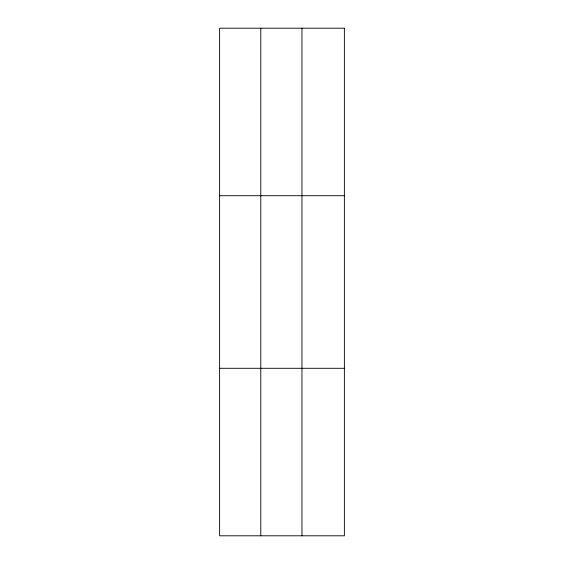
<?xml version="1.0" encoding="UTF-8"?>
<svg xmlns="http://www.w3.org/2000/svg" width="564" height="564" viewBox="0 0 564 564"><rect width="100%" height="100%" fill="white"/><g stroke="black" fill="none" stroke-linecap="round" stroke-linejoin="round"><path stroke-width="0.85" d="M260.794 28.2L260.794 535.8M301.959 28.2L301.959 535.8M219.622 195.708L344.378 195.708M219.622 368.292L344.378 368.292M344.378 28.2L344.378 535.8L219.622 535.8L219.622 28.2L344.378 28.2"/></g></svg>
